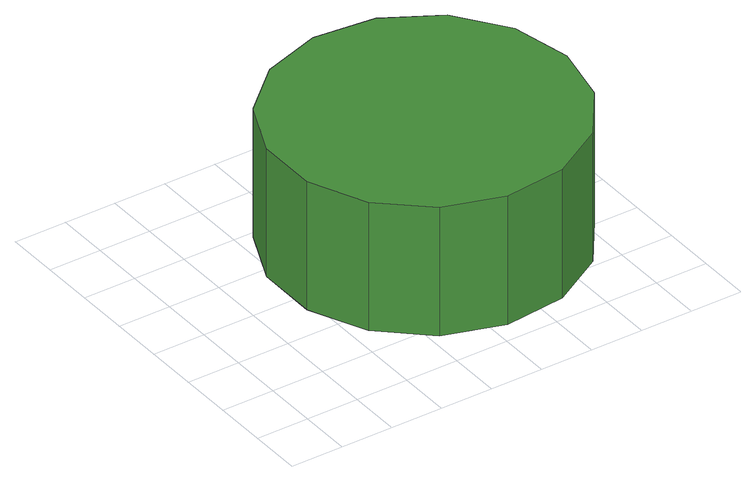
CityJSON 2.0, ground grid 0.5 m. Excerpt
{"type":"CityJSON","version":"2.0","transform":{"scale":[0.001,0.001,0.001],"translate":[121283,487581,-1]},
"CityObjects":{
"tree1":{"type":"SolitaryVegetationObject","attributes":{"function":"something"},"geometry":[{"type":"MultiSurface","lod":"1","boundaries":[[[0,1,2,3,4,5,6,7,8,9,10,11,12,13,14]],[[15,16,17,18,19,20,21,22,23,24,25,26,27,28,29]],[[0,29,28,1]],[[1,28,27,2]],[[2,27,26,3]],[[3,26,25,4]],[[4,25,24,5]],[[5,24,23,6]],[[6,23,22,7]],[[7,22,21,8]],[[8,21,20,9]],[[9,20,19,10]],[[10,19,18,11]],[[11,18,17,12]],[[12,17,16,13]],[[13,16,15,14]],[[14,15,29,0]]]}]}
},
"vertices":[
[3718,1612,1891],[3595,2189,1891],[3249,2666,1891],[2738,2961,1891],[2151,3023,1891],[1590,2841,1891],[1152,2446,1891],[912,1907,1891],[912,1317,1891],[1152,778,1891],[1590,383,1891],[2151,201,1891],[2738,263,1891],[3249,558,1891],[3595,1035,1891],[3595,1035,613],[3249,558,613],[2738,263,613],[2151,201,613],[1590,383,613],[1152,778,613],[912,1317,613],[912,1907,613],[1152,2446,613],[1590,2841,613],[2151,3023,613],[2738,2961,613],[3249,2666,613],[3595,2189,613],[3718,1612,613]
]}
